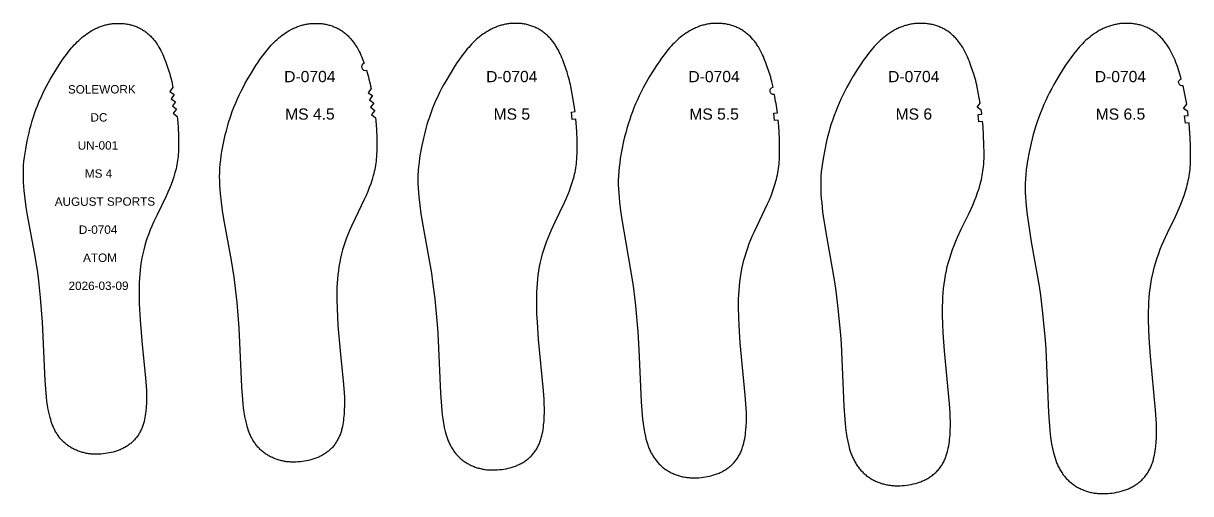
# Model space of a CAD drawing. Header units: millimetres. Extents: x 9 to 2561, y 2 to 334.
# Drawn here: x 9 to 634, y 82 to 334 of the extents above; entities that cross this region are included whole.
import ezdxf

# ---------------------------------------------------------------- set-up
doc = ezdxf.new("R2010")
doc.units = ezdxf.units.MM
doc.layers.add('DEFAULT', color=3, linetype='Continuous', true_color=0x00ff00)
doc.layers.add('LAYER_01', color=7, linetype='Continuous', true_color=0xffffff)
doc.styles.add('Arial Regular', font='arial.ttf')

# ---------------------------------------------------------------- blocks, each defined once
blk = doc.blocks.new('_X87')
at = {"layer": 'LAYER_01', "char_height": 6, "attachment_point": 7, "rotation": 0.15485, "style": 'Arial Regular'}
for s, insert, width in [('D-0704', (148.32, 302.58), 65.8696), ('MS 4.5', (148.82, 282.48), 64.2391)]:
    blk.add_mtext(s, dxfattribs=dict(at, insert=insert, width=width))
blk = doc.blocks.new('_X86')
at = {"layer": 'LAYER_01', "char_height": 6, "attachment_point": 7, "rotation": 0.15485, "style": 'Arial Regular'}
for s, insert, width in [('D-0704', (256.53, 302.58), 65.8696), ('MS 5', (260.52, 282.49), 50.3478)]:
    blk.add_mtext(s, dxfattribs=dict(at, insert=insert, width=width))
blk = doc.blocks.new('_X85')
at = {"layer": 'LAYER_01', "char_height": 6, "attachment_point": 7, "rotation": 0.15485, "style": 'Arial Regular'}
for s, insert, width in [('D-0704', (364.9, 302.58), 65.8696), ('MS 5.5', (365.4, 282.48), 64.2391)]:
    blk.add_mtext(s, dxfattribs=dict(at, insert=insert, width=width))
blk = doc.blocks.new('_X84')
at = {"layer": 'LAYER_01', "char_height": 6, "attachment_point": 7, "rotation": 0.15485, "style": 'Arial Regular'}
for s, insert, width in [('D-0704', (471.92, 302.58), 65.8696), ('MS 6', (475.93, 282.49), 50.2174)]:
    blk.add_mtext(s, dxfattribs=dict(at, insert=insert, width=width))
blk = doc.blocks.new('_X83')
at = {"layer": 'LAYER_01', "char_height": 6, "attachment_point": 7, "rotation": 0.15485, "style": 'Arial Regular'}
for s, insert, width in [('D-0704', (582.67, 302.58), 65.8696), ('MS 6.5', (583.17, 282.48), 64.2391)]:
    blk.add_mtext(s, dxfattribs=dict(at, insert=insert, width=width))

msp = doc.modelspace()

# ---------------------------------------------------------------- linework, layer by layer
at = {"layer": 'DEFAULT', "color": 3, "true_color": 0x00ff00}
for points in [[(87.06, 297.67), (89.41, 296.11), (87.79, 293.81), (90.08, 292.17), (88.38, 289.92), (90.62, 288.2), (88.85, 286.01), (91.03, 284.22), (91.14, 282.94), (91.42, 278.49), (91.62, 274.03), (91.7, 269.57), (91.68, 267.34), (91.59, 265.12), (91.51, 264), (91.42, 262.89), (91.3, 261.78), (91.16, 260.68), (90.99, 259.57), (90.8, 258.48), (90.59, 257.38), (90.35, 256.29), (90.09, 255.21), (89.8, 254.13), (89.17, 251.99), (88.47, 249.88), (87.71, 247.78), (86.88, 245.71), (86.01, 243.66), (85.08, 241.63), (80.17, 231.62), (78.28, 227.58), (77.38, 225.54), (76.52, 223.48), (75.71, 221.4), (74.94, 219.31), (74.24, 217.19), (73.6, 215.05), (73.02, 212.9), (72.5, 210.73), (72.06, 208.55), (71.68, 206.35), (71.36, 204.14), (71.09, 201.93), (70.88, 199.71), (70.72, 197.48), (70.61, 195.26), (70.55, 193.03), (70.54, 188.57), (70.66, 184.11), (71.15, 175.2), (72.26, 161.87), (74.07, 144.12), (74.39, 139.67), (74.5, 137.44), (74.56, 135.21), (74.56, 132.98), (74.49, 130.75), (74.36, 128.53), (74.14, 126.31), (74.01, 125.2), (73.85, 124.1), (73.66, 123), (73.45, 121.9), (73.2, 120.82), (73.06, 120.28), (72.91, 119.74), (72.75, 119.21), (72.57, 118.68), (72.39, 118.15), (72.2, 117.63), (71.99, 117.11), (71.77, 116.6), (71.54, 116.09), (71.29, 115.59), (71.03, 115.1), (70.76, 114.61), (70.48, 114.13), (70.19, 113.65), (69.88, 113.19), (69.56, 112.73), (69.23, 112.28), (68.88, 111.85), (68.53, 111.42), (68.16, 111), (67.78, 110.59), (67.38, 110.2), (66.98, 109.81), (66.56, 109.44), (66.14, 109.08), (65.7, 108.74), (65.26, 108.4), (64.8, 108.08), (64.34, 107.76), (63.87, 107.46), (63.39, 107.17), (62.91, 106.9), (62.42, 106.63), (61.92, 106.37), (61.42, 106.13), (60.92, 105.9), (60.4, 105.68), (59.89, 105.47), (59.37, 105.27), (58.84, 105.08), (58.31, 104.91), (57.78, 104.74), (57.25, 104.58), (56.71, 104.44), (55.62, 104.17), (54.53, 103.94), (53.44, 103.75), (52.33, 103.59), (51.23, 103.46), (50.11, 103.36), (49, 103.29), (47.89, 103.26), (47.33, 103.26), (46.77, 103.27), (46.21, 103.29), (45.66, 103.32), (45.1, 103.36), (44.55, 103.41), (43.99, 103.47), (43.44, 103.55), (42.89, 103.63), (42.34, 103.73), (41.79, 103.84), (41.25, 103.97), (40.71, 104.1), (40.17, 104.25), (39.64, 104.41), (39.11, 104.58), (38.58, 104.76), (38.06, 104.95), (37.54, 105.15), (37.02, 105.37), (36.51, 105.59), (36, 105.82), (35.5, 106.07), (35.01, 106.32), (34.52, 106.59), (34.04, 106.87), (33.56, 107.16), (33.09, 107.46), (32.63, 107.78), (32.18, 108.1), (31.74, 108.44), (31.3, 108.79), (30.87, 109.15), (30.46, 109.52), (30.05, 109.9), (29.65, 110.29), (29.27, 110.69), (28.89, 111.1), (28.52, 111.52), (28.16, 111.95), (27.82, 112.39), (27.48, 112.83), (27.15, 113.28), (26.84, 113.74), (26.53, 114.21), (26.23, 114.68), (25.95, 115.16), (25.67, 115.64), (25.41, 116.13), (25.16, 116.63), (24.92, 117.13), (24.69, 117.64), (24.47, 118.15), (24.26, 118.67), (24.06, 119.19), (23.86, 119.71), (23.51, 120.77), (23.18, 121.84), (22.89, 122.91), (22.35, 125.08), (21.89, 127.26), (21.68, 128.36), (21.5, 129.46), (21.34, 130.56), (21.21, 131.67), (20.98, 133.88), (20.29, 142.78), (18.88, 173.97), (17.74, 187.3), (16.81, 196.17), (16.23, 200.59), (14.84, 209.41), (10.83, 231.34), (10.13, 235.75), (9.51, 240.17), (9.02, 244.6), (8.82, 246.82), (8.67, 249.04), (8.58, 251.27), (8.54, 253.5), (8.57, 255.73), (8.61, 256.85), (8.68, 257.96), (8.86, 260.18), (9.12, 262.4), (9.43, 264.61), (9.79, 266.81), (10.62, 271.19), (11.57, 275.55), (12.1, 277.71), (12.68, 279.87), (13.3, 282.01), (14.15, 284.69), (14.78, 286.52), (15.45, 288.34), (16.25, 290.42), (17.1, 292.48), (18, 294.53), (18.94, 296.55), (19.92, 298.55), (20.93, 300.54), (21.99, 302.5), (23.09, 304.45), (25.37, 308.28), (27.73, 312.06), (28.98, 313.91), (30.27, 315.73), (31.59, 317.52), (32.95, 319.29), (34.36, 321.02), (35.09, 321.86), (35.84, 322.69), (36.6, 323.5), (37.38, 324.3), (38.19, 325.07), (39.01, 325.82), (39.85, 326.55), (40.72, 327.26), (41.6, 327.94), (42.5, 328.6), (43.42, 329.22), (44.36, 329.82), (45.32, 330.39), (46.3, 330.93), (46.79, 331.19), (47.29, 331.43), (47.8, 331.67), (48.31, 331.9), (48.82, 332.12), (49.34, 332.32), (49.86, 332.52), (50.38, 332.71), (50.91, 332.89), (51.44, 333.05), (51.98, 333.21), (52.52, 333.35), (53.06, 333.49), (53.6, 333.61), (54.15, 333.72), (54.7, 333.82), (55.25, 333.91), (55.8, 333.99), (56.35, 334.05), (56.91, 334.11), (57.46, 334.15), (58.02, 334.19), (58.58, 334.21), (59.13, 334.22), (59.69, 334.22), (60.25, 334.21), (60.81, 334.2), (61.36, 334.16), (61.92, 334.12), (62.47, 334.07), (63.03, 334.01), (63.58, 333.93), (64.13, 333.84), (64.68, 333.74), (65.23, 333.63), (65.77, 333.5), (66.31, 333.36), (66.85, 333.21), (67.38, 333.05), (67.91, 332.87), (68.43, 332.69), (68.95, 332.49), (69.47, 332.27), (69.98, 332.05), (70.48, 331.81), (70.98, 331.56), (71.47, 331.3), (71.96, 331.02), (72.44, 330.73), (72.91, 330.44), (73.37, 330.13), (73.83, 329.81), (74.28, 329.48), (74.72, 329.13), (75.15, 328.78), (75.57, 328.42), (75.99, 328.05), (76.4, 327.67), (76.8, 327.28), (77.19, 326.88), (77.57, 326.48), (77.94, 326.06), (78.3, 325.64), (78.66, 325.21), (79.01, 324.77), (79.34, 324.33), (79.67, 323.88), (79.99, 323.42), (80.3, 322.96), (80.6, 322.49), (81.19, 321.54), (81.73, 320.57), (82.25, 319.58), (82.74, 318.58), (83.21, 317.57), (83.65, 316.54), (84.08, 315.51), (84.87, 313.43), (86.31, 309.21), (86.99, 307.08), (87.3, 306.01), (87.59, 304.93), (87.85, 303.85), (88.62, 300.03)], [(302.19, 286.66), (304.18, 286.9), (303.75, 290.07), (303.4, 292.35), (301.66, 301.41), (301.43, 302.54), (301.17, 303.66), (300.88, 304.78), (300.56, 305.88), (299.87, 308.09), (298.4, 312.46), (297.59, 314.62), (297.16, 315.69), (296.71, 316.75), (296.23, 317.81), (295.74, 318.85), (295.21, 319.87), (294.65, 320.88), (294.06, 321.88), (293.75, 322.36), (293.44, 322.85), (293.11, 323.32), (292.78, 323.79), (292.43, 324.26), (292.08, 324.71), (291.72, 325.16), (291.35, 325.6), (290.97, 326.04), (290.58, 326.46), (290.18, 326.88), (289.77, 327.29), (289.36, 327.69), (288.93, 328.08), (288.5, 328.46), (288.05, 328.83), (287.6, 329.18), (287.14, 329.53), (286.67, 329.87), (286.2, 330.2), (285.72, 330.51), (285.22, 330.81), (284.73, 331.1), (284.22, 331.38), (283.71, 331.64), (283.19, 331.9), (282.66, 332.13), (282.13, 332.36), (281.6, 332.57), (281.06, 332.77), (280.51, 332.96), (279.96, 333.13), (279.4, 333.29), (278.85, 333.44), (278.29, 333.57), (277.72, 333.7), (277.16, 333.8), (276.59, 333.9), (276.02, 333.98), (275.44, 334.05), (274.87, 334.11), (274.29, 334.16), (273.72, 334.19), (273.14, 334.21), (272.57, 334.22), (271.99, 334.22), (271.41, 334.21), (270.84, 334.19), (270.26, 334.16), (269.68, 334.11), (269.11, 334.05), (268.54, 333.99), (267.97, 333.91), (267.4, 333.81), (266.83, 333.71), (266.26, 333.6), (265.7, 333.47), (265.14, 333.33), (264.58, 333.18), (264.03, 333.02), (263.48, 332.84), (262.93, 332.66), (262.39, 332.46), (261.85, 332.26), (261.32, 332.04), (260.79, 331.81), (260.26, 331.57), (259.74, 331.33), (259.23, 331.07), (258.72, 330.8), (257.71, 330.24), (256.72, 329.65), (255.75, 329.02), (254.8, 328.37), (253.87, 327.68), (252.96, 326.97), (252.07, 326.24), (251.2, 325.48), (250.36, 324.69), (249.53, 323.89), (248.73, 323.06), (247.94, 322.21), (247.18, 321.35), (246.43, 320.47), (244.98, 318.68), (243.58, 316.84), (242.23, 314.98), (240.9, 313.09), (239.62, 311.17), (237.19, 307.24), (234.85, 303.27), (233.73, 301.25), (232.65, 299.21), (231.61, 297.15), (230.6, 295.08), (229.64, 292.98), (228.72, 290.86), (227.85, 288.72), (227.03, 286.57), (225.91, 283.4), (225.52, 282.21), (224.83, 280.01), (224.2, 277.79), (223.61, 275.56), (223.06, 273.31), (222.09, 268.8), (221.25, 264.27), (220.88, 261.99), (220.56, 259.7), (220.3, 257.41), (220.11, 255.11), (220, 252.81), (219.97, 250.5), (220.01, 248.19), (220.11, 245.89), (220.27, 243.59), (220.47, 241.29), (220.98, 236.7), (221.6, 232.13), (223.12, 223.03), (227.19, 200.31), (227.86, 195.75), (228.96, 186.59), (230.24, 172.8), (230.58, 168.2), (232.03, 135.93), (232.72, 126.72), (232.95, 124.43), (233.09, 123.28), (233.25, 122.14), (233.43, 121), (233.64, 119.87), (234.11, 117.61), (234.65, 115.36), (234.95, 114.25), (235.28, 113.14), (235.64, 112.05), (236.03, 110.96), (236.24, 110.43), (236.47, 109.9), (236.7, 109.37), (236.94, 108.85), (237.2, 108.33), (237.47, 107.82), (237.74, 107.31), (238.03, 106.81), (238.33, 106.32), (238.64, 105.83), (238.97, 105.36), (239.3, 104.88), (239.64, 104.42), (239.99, 103.96), (240.36, 103.52), (240.73, 103.08), (241.12, 102.65), (241.51, 102.23), (241.92, 101.82), (242.33, 101.42), (242.76, 101.03), (243.19, 100.65), (243.64, 100.28), (244.09, 99.93), (244.56, 99.59), (245.03, 99.26), (245.51, 98.94), (246, 98.63), (246.5, 98.34), (247, 98.05), (247.51, 97.78), (248.02, 97.53), (248.54, 97.28), (249.07, 97.04), (249.6, 96.82), (250.14, 96.61), (250.68, 96.4), (251.22, 96.21), (251.77, 96.03), (252.32, 95.86), (252.88, 95.71), (253.44, 95.56), (254, 95.43), (254.56, 95.31), (255.13, 95.21), (255.7, 95.11), (256.27, 95.03), (256.84, 94.97), (257.42, 94.91), (257.99, 94.87), (258.57, 94.84), (259.15, 94.82), (259.72, 94.8), (260.3, 94.8), (261.45, 94.83), (262.6, 94.9), (263.75, 95), (264.9, 95.13), (266.04, 95.3), (267.18, 95.51), (268.3, 95.75), (269.42, 96.02), (269.98, 96.18), (270.53, 96.34), (271.08, 96.51), (271.63, 96.7), (272.17, 96.89), (272.71, 97.1), (273.24, 97.32), (273.77, 97.55), (274.3, 97.8), (274.81, 98.05), (275.32, 98.32), (275.83, 98.6), (276.33, 98.89), (276.82, 99.19), (277.3, 99.5), (277.78, 99.83), (278.25, 100.17), (278.7, 100.52), (279.15, 100.88), (279.59, 101.26), (280.02, 101.65), (280.43, 102.05), (280.83, 102.46), (281.22, 102.88), (281.6, 103.32), (281.97, 103.77), (282.32, 104.22), (282.66, 104.69), (282.98, 105.17), (283.3, 105.65), (283.6, 106.14), (283.89, 106.64), (284.16, 107.15), (284.42, 107.66), (284.67, 108.18), (284.91, 108.71), (285.13, 109.24), (285.34, 109.78), (285.54, 110.32), (285.73, 110.86), (285.9, 111.41), (286.07, 111.97), (286.22, 112.52), (286.36, 113.08), (286.62, 114.21), (286.84, 115.34), (287.02, 116.48), (287.18, 117.62), (287.32, 118.77), (287.54, 121.06), (287.68, 123.37), (287.74, 125.67), (287.74, 127.98), (287.68, 130.29), (287.56, 132.59), (287.23, 137.2), (284.57, 164.75), (283.96, 173.96), (283.74, 178.57), (283.62, 183.19), (283.62, 187.8), (283.69, 190.11), (283.8, 192.41), (283.96, 194.71), (284.17, 197.01), (284.44, 199.3), (284.77, 201.59), (285.16, 203.86), (285.61, 206.12), (286.13, 208.37), (286.73, 210.6), (287.38, 212.81), (288.1, 215), (288.88, 217.18), (289.71, 219.33), (290.59, 221.46), (291.51, 223.58), (293.45, 227.76), (298.5, 238.14), (299.45, 240.24), (300.35, 242.37), (301.19, 244.51), (301.98, 246.68), (302.7, 248.87), (303.35, 251.09), (303.65, 252.2), (303.92, 253.32), (304.17, 254.45), (304.39, 255.58), (304.59, 256.72), (304.76, 257.86), (304.91, 259), (305.03, 260.15), (305.13, 261.3), (305.21, 262.45), (305.31, 264.76), (305.34, 267.06), (305.25, 271.68), (305.06, 276.29), (304.77, 280.89), (304.6, 282.93), (302.61, 282.74)], [(520.15, 285.33), (522.14, 285.58), (521.88, 287.56), (519.62, 289.24), (521.28, 291.52), (519.63, 300.06), (519.4, 301.22), (519.15, 302.39), (518.85, 303.54), (518.53, 304.69), (517.82, 306.97), (516.32, 311.49), (515.5, 313.73), (515.06, 314.84), (514.6, 315.94), (514.12, 317.03), (513.61, 318.11), (513.08, 319.18), (512.51, 320.23), (511.91, 321.26), (511.6, 321.77), (511.28, 322.27), (510.95, 322.76), (510.61, 323.25), (510.26, 323.74), (509.9, 324.21), (509.53, 324.68), (509.15, 325.14), (508.77, 325.59), (508.37, 326.04), (507.96, 326.47), (507.55, 326.9), (507.12, 327.32), (506.69, 327.73), (506.24, 328.13), (505.79, 328.51), (505.33, 328.89), (504.86, 329.26), (504.38, 329.61), (503.89, 329.95), (503.39, 330.28), (502.89, 330.6), (502.38, 330.91), (501.86, 331.2), (501.33, 331.48), (500.8, 331.74), (500.26, 332), (499.71, 332.24), (499.16, 332.46), (498.6, 332.67), (498.04, 332.87), (497.47, 333.05), (496.9, 333.22), (496.33, 333.38), (495.75, 333.52), (495.17, 333.65), (494.58, 333.77), (493.99, 333.87), (493.4, 333.96), (492.81, 334.03), (492.22, 334.1), (491.63, 334.15), (491.03, 334.18), (490.43, 334.21), (489.84, 334.22), (489.24, 334.22), (488.65, 334.21), (488.05, 334.19), (487.46, 334.16), (486.86, 334.11), (486.27, 334.05), (485.68, 333.98), (485.09, 333.9), (484.5, 333.81), (483.91, 333.7), (483.33, 333.58), (482.75, 333.45), (482.17, 333.3), (481.59, 333.15), (481.02, 332.98), (480.45, 332.8), (479.89, 332.61), (479.33, 332.4), (478.77, 332.19), (478.22, 331.96), (477.67, 331.73), (477.13, 331.48), (476.59, 331.22), (476.06, 330.95), (475.53, 330.67), (475.01, 330.39), (474.49, 330.09), (473.47, 329.47), (472.48, 328.82), (471.5, 328.14), (470.54, 327.42), (469.61, 326.69), (468.69, 325.92), (467.8, 325.13), (466.93, 324.31), (466.08, 323.48), (465.26, 322.62), (464.45, 321.74), (463.67, 320.84), (462.9, 319.93), (461.41, 318.06), (459.98, 316.16), (458.58, 314.22), (457.22, 312.26), (455.91, 310.27), (453.42, 306.21), (451.02, 302.09), (449.87, 300), (448.76, 297.89), (447.69, 295.75), (446.67, 293.6), (445.68, 291.43), (444.75, 289.24), (443.86, 287.02), (443.01, 284.79), (442.06, 282.09), (441.46, 280.28), (440.77, 278), (440.12, 275.71), (439.52, 273.4), (438.96, 271.08), (437.96, 266.42), (437.1, 261.73), (436.73, 259.37), (436.4, 257.01), (436.13, 254.64), (435.94, 252.26), (435.84, 249.88), (435.81, 247.5), (435.85, 245.11), (435.95, 242.73), (436.11, 240.35), (436.32, 237.98), (436.84, 233.24), (437.48, 228.51), (439.03, 219.1), (443.2, 195.62), (443.89, 190.9), (445.02, 181.43), (446.33, 167.19), (446.68, 162.43), (448.16, 129.08), (448.87, 119.57), (449.24, 116.01), (449.4, 114.83), (449.58, 113.65), (449.79, 112.48), (450.27, 110.14), (450.81, 107.82), (451.12, 106.66), (451.45, 105.52), (451.81, 104.38), (452.21, 103.26), (452.42, 102.7), (452.65, 102.15), (452.88, 101.6), (453.13, 101.06), (453.39, 100.52), (453.66, 99.99), (453.94, 99.47), (454.23, 98.95), (454.54, 98.44), (454.85, 97.93), (455.18, 97.43), (455.52, 96.94), (455.87, 96.46), (456.23, 95.98), (456.6, 95.51), (456.98, 95.05), (457.37, 94.61), (457.77, 94.17), (458.19, 93.74), (458.61, 93.32), (459.05, 92.91), (459.49, 92.52), (459.95, 92.13), (460.41, 91.76), (460.89, 91.4), (461.37, 91.05), (461.86, 90.71), (462.36, 90.39), (462.87, 90.08), (463.39, 89.79), (463.91, 89.5), (464.44, 89.23), (464.98, 88.97), (465.52, 88.72), (466.07, 88.49), (466.62, 88.26), (467.18, 88.05), (467.74, 87.84), (468.31, 87.65), (468.88, 87.47), (469.45, 87.31), (470.02, 87.16), (470.6, 87.02), (471.19, 86.89), (471.77, 86.78), (472.36, 86.68), (472.95, 86.6), (473.54, 86.52), (474.13, 86.46), (474.73, 86.42), (475.32, 86.38), (475.92, 86.36), (476.52, 86.35), (477.11, 86.35), (478.3, 86.37), (479.49, 86.44), (480.68, 86.54), (481.86, 86.68), (483.04, 86.86), (484.22, 87.07), (485.38, 87.32), (486.54, 87.61), (487.12, 87.77), (487.69, 87.94), (488.25, 88.12), (488.82, 88.31), (489.38, 88.52), (489.93, 88.74), (490.48, 88.97), (491.03, 89.21), (491.57, 89.46), (492.1, 89.73), (492.63, 90.01), (493.15, 90.3), (493.66, 90.6), (494.17, 90.92), (494.66, 91.25), (495.15, 91.59), (495.63, 91.94), (496.1, 92.31), (496.57, 92.69), (497.01, 93.08), (497.45, 93.48), (497.88, 93.9), (498.29, 94.33), (498.69, 94.77), (499.08, 95.22), (499.45, 95.69), (499.81, 96.16), (500.15, 96.65), (500.49, 97.14), (500.81, 97.65), (501.11, 98.16), (501.41, 98.68), (501.69, 99.2), (501.96, 99.74), (502.21, 100.28), (502.45, 100.82), (502.68, 101.37), (502.89, 101.93), (503.1, 102.49), (503.28, 103.05), (503.46, 103.62), (503.63, 104.19), (503.78, 104.77), (503.93, 105.35), (504.18, 106.51), (504.41, 107.68), (504.6, 108.86), (504.76, 110.04), (504.9, 111.23), (505.12, 113.6), (505.26, 115.98), (505.32, 118.37), (505.32, 120.75), (505.25, 123.13), (505.14, 125.52), (504.8, 130.27), (502.07, 158.76), (501.44, 168.27), (501.22, 173.04), (501.09, 177.81), (501.1, 182.57), (501.16, 184.96), (501.27, 187.34), (501.44, 189.72), (501.65, 192.09), (501.93, 194.46), (502.26, 196.82), (502.66, 199.18), (503.12, 201.51), (503.65, 203.84), (504.26, 206.15), (504.93, 208.43), (505.66, 210.7), (506.46, 212.95), (507.31, 215.18), (508.21, 217.39), (509.15, 219.58), (511.14, 223.91), (515.29, 232.5), (517.29, 236.83), (518.22, 239.02), (519.08, 241.25), (519.89, 243.49), (520.63, 245.76), (521.3, 248.04), (521.61, 249.2), (521.89, 250.35), (522.15, 251.52), (522.38, 252.69), (522.58, 253.86), (522.76, 255.04), (522.92, 256.22), (523.04, 257.41), (523.15, 258.6), (523.23, 259.79), (523.34, 262.17), (523.37, 264.55), (523.29, 269.32), (523.09, 274.09), (522.8, 278.85), (522.57, 281.6), (520.58, 281.42)]]:
    msp.add_lwpolyline(points, close=True, dxfattribs=at)
for points in [[(191.11, 312.86, 0.992752), (192.4, 309.07, -0.022056), (194.84, 299.38), (193.28, 297.02), (195.64, 295.46), (194.02, 293.16), (196.31, 291.52), (194.61, 289.27), (196.85, 287.56), (195.08, 285.36), (197.27, 283.58), (197.4, 281.92), (197.69, 277.39), (197.88, 272.86), (197.97, 268.32), (197.94, 266.05), (197.85, 263.78), (197.77, 262.65), (197.67, 261.52), (197.55, 260.39), (197.41, 259.27), (197.24, 258.15), (197.05, 257.03), (196.83, 255.92), (196.59, 254.81), (196.32, 253.71), (196.03, 252.61), (195.38, 250.43), (194.67, 248.28), (193.9, 246.15), (193.07, 244.04), (192.18, 241.95), (191.24, 239.88), (186.26, 229.69), (184.35, 225.58), (183.43, 223.5), (182.56, 221.4), (181.74, 219.29), (180.97, 217.16), (180.26, 215), (179.61, 212.83), (179.03, 210.64), (178.51, 208.43), (178.06, 206.2), (177.67, 203.97), (177.35, 201.72), (177.08, 199.47), (176.87, 197.21), (176.71, 194.95), (176.6, 192.68), (176.54, 190.41), (176.53, 185.88), (176.65, 181.34), (177.14, 172.28), (178.27, 158.71), (180.1, 140.66), (180.43, 136.13), (180.54, 133.86), (180.6, 131.6), (180.6, 129.33), (180.53, 127.06), (180.4, 124.8), (180.18, 122.54), (180.05, 121.41), (179.89, 120.29), (179.7, 119.17), (179.48, 118.06), (179.23, 116.95), (179.09, 116.4), (178.94, 115.85), (178.77, 115.31), (178.6, 114.77), (178.42, 114.23), (178.22, 113.7), (178.01, 113.18), (177.79, 112.65), (177.55, 112.14), (177.31, 111.63), (177.05, 111.12), (176.77, 110.63), (176.49, 110.13), (176.19, 109.65), (175.88, 109.18), (175.56, 108.71), (175.22, 108.25), (174.87, 107.81), (174.51, 107.37), (174.14, 106.94), (173.76, 106.53), (173.36, 106.12), (172.95, 105.73), (172.53, 105.35), (172.1, 104.98), (171.65, 104.63), (171.2, 104.28), (170.74, 103.95), (170.27, 103.63), (169.79, 103.33), (169.31, 103.03), (168.82, 102.75), (168.32, 102.47), (167.82, 102.21), (167.31, 101.96), (166.79, 101.73), (166.27, 101.5), (165.75, 101.28), (165.22, 101.08), (164.69, 100.89), (164.15, 100.71), (163.61, 100.54), (163.06, 100.38), (162.52, 100.23), (161.41, 99.96), (160.3, 99.72), (159.19, 99.53), (158.07, 99.36), (156.94, 99.23), (155.81, 99.13), (154.68, 99.06), (153.54, 99.03), (152.98, 99.03), (152.41, 99.04), (151.84, 99.06), (151.28, 99.09), (150.71, 99.14), (150.14, 99.19), (149.58, 99.25), (149.02, 99.33), (148.46, 99.42), (147.9, 99.52), (147.35, 99.64), (146.79, 99.76), (146.25, 99.9), (145.7, 100.06), (145.16, 100.22), (144.62, 100.4), (144.08, 100.58), (143.55, 100.78), (143.02, 100.99), (142.5, 101.2), (141.98, 101.43), (141.46, 101.67), (140.95, 101.93), (140.45, 102.19), (139.96, 102.46), (139.47, 102.75), (138.99, 103.05), (138.51, 103.36), (138.04, 103.68), (137.59, 104.02), (137.14, 104.36), (136.7, 104.72), (136.27, 105.09), (135.84, 105.47), (135.43, 105.86), (135.03, 106.26), (134.64, 106.67), (134.26, 107.09), (133.89, 107.52), (133.53, 107.96), (133.18, 108.4), (132.84, 108.86), (132.51, 109.32), (132.19, 109.79), (131.88, 110.26), (131.58, 110.75), (131.29, 111.24), (131.02, 111.73), (130.75, 112.23), (130.5, 112.74), (130.26, 113.25), (130.03, 113.77), (129.8, 114.29), (129.59, 114.82), (129.2, 115.88), (128.84, 116.96), (128.52, 118.04), (128.22, 119.14), (127.68, 121.34), (127.21, 123.56), (127.01, 124.68), (126.82, 125.8), (126.67, 126.92), (126.53, 128.05), (126.3, 130.3), (125.61, 139.35), (124.18, 171.08), (123.03, 184.65), (122.08, 193.67), (121.5, 198.17), (120.09, 207.14), (116.03, 229.46), (115.32, 233.94), (114.69, 238.43), (114.19, 242.94), (113.99, 245.2), (113.84, 247.47), (113.74, 249.73), (113.7, 252), (113.74, 254.27), (113.84, 256.54), (114.03, 258.8), (114.29, 261.05), (114.6, 263.3), (114.97, 265.54), (115.8, 270), (116.77, 274.43), (117.31, 276.63), (117.89, 278.83), (118.52, 281.01), (119.48, 284.05), (120.69, 287.46), (121.5, 289.57), (122.36, 291.67), (123.27, 293.75), (124.22, 295.81), (125.21, 297.85), (126.24, 299.88), (127.31, 301.88), (128.42, 303.86), (130.73, 307.76), (133.13, 311.61), (134.39, 313.5), (135.7, 315.35), (137.04, 317.18), (138.42, 318.98), (139.85, 320.74), (140.59, 321.61), (141.34, 322.45), (142.11, 323.28), (142.91, 324.09), (143.72, 324.88), (144.56, 325.65), (145.41, 326.4), (146.29, 327.12), (147.18, 327.81), (148.1, 328.48), (149.04, 329.12), (149.99, 329.74), (150.96, 330.32), (151.96, 330.87), (152.46, 331.13), (152.97, 331.38), (153.48, 331.62), (154, 331.85), (154.52, 332.08), (155.04, 332.29), (155.57, 332.49), (156.11, 332.68), (156.65, 332.87), (157.19, 333.04), (157.73, 333.19), (158.28, 333.34), (158.83, 333.48), (159.38, 333.6), (159.94, 333.72), (160.5, 333.82), (161.06, 333.91), (161.62, 333.99), (162.18, 334.05), (162.75, 334.11), (163.31, 334.15), (163.88, 334.19), (164.44, 334.21), (165.01, 334.22), (165.58, 334.22), (166.15, 334.21), (166.71, 334.19), (167.28, 334.16), (167.84, 334.12), (168.41, 334.06), (168.97, 333.99), (169.53, 333.91), (170.09, 333.82), (170.65, 333.72), (171.21, 333.6), (171.76, 333.47), (172.31, 333.33), (172.85, 333.17), (173.39, 333), (173.93, 332.82), (174.46, 332.63), (174.99, 332.42), (175.52, 332.2), (176.03, 331.97), (176.54, 331.73), (177.05, 331.47), (177.55, 331.2), (178.04, 330.92), (178.53, 330.62), (179, 330.32), (179.47, 330), (179.93, 329.67), (180.39, 329.33), (180.84, 328.98), (181.27, 328.62), (181.7, 328.25), (182.12, 327.87), (182.54, 327.48), (182.94, 327.08), (183.33, 326.67), (183.72, 326.26), (184.09, 325.83), (184.46, 325.4), (184.82, 324.96), (185.17, 324.51), (185.51, 324.06), (185.84, 323.6), (186.16, 323.13), (186.48, 322.66), (186.78, 322.18), (187.37, 321.21), (187.92, 320.22), (188.44, 319.21), (188.94, 318.19), (189.41, 317.16), (189.86, 316.12), (190.28, 315.07)], [(412.61, 286.24, 0.00926), (411.02, 296.11, -0.996779), (410.24, 300.04), (409.8, 302.11), (409.56, 303.14), (409.3, 304.17), (408.99, 305.3), (408.65, 306.42), (407.19, 310.88), (406.4, 313.09), (405.56, 315.28), (405.1, 316.36), (404.62, 317.43), (404.12, 318.49), (403.59, 319.54), (403.03, 320.57), (402.43, 321.58), (402.12, 322.07), (401.8, 322.57), (401.47, 323.05), (401.14, 323.53), (400.79, 324.01), (400.44, 324.47), (400.07, 324.93), (399.7, 325.38), (399.31, 325.82), (398.92, 326.26), (398.51, 326.69), (398.1, 327.1), (397.68, 327.51), (397.25, 327.91), (396.81, 328.3), (396.36, 328.68), (395.91, 329.04), (395.44, 329.4), (394.97, 329.75), (394.48, 330.08), (393.99, 330.4), (393.5, 330.71), (392.99, 331.01), (392.48, 331.29), (391.96, 331.57), (391.43, 331.83), (390.9, 332.07), (390.36, 332.3), (389.82, 332.52), (389.27, 332.73), (388.71, 332.92), (388.16, 333.1), (387.59, 333.26), (387.03, 333.41), (386.46, 333.55), (385.88, 333.67), (385.31, 333.79), (384.73, 333.88), (384.15, 333.97), (383.57, 334.04), (382.98, 334.1), (382.4, 334.15), (381.81, 334.19), (381.23, 334.21), (380.64, 334.22), (380.05, 334.22), (379.47, 334.21), (378.88, 334.19), (378.3, 334.16), (377.71, 334.11), (377.13, 334.05), (376.55, 333.98), (375.97, 333.9), (375.39, 333.81), (374.81, 333.7), (374.24, 333.58), (373.66, 333.46), (373.09, 333.31), (372.53, 333.16), (371.97, 333), (371.41, 332.82), (370.85, 332.63), (370.3, 332.43), (369.75, 332.22), (369.21, 332), (368.67, 331.77), (368.14, 331.52), (367.61, 331.27), (367.08, 331.01), (366.56, 330.73), (365.54, 330.16), (364.54, 329.55), (363.55, 328.91), (362.59, 328.24), (361.65, 327.55), (360.73, 326.82), (359.83, 326.07), (358.95, 325.29), (358.09, 324.49), (357.25, 323.67), (356.43, 322.83), (355.64, 321.97), (354.86, 321.09), (354.11, 320.19), (353.37, 319.28), (351.93, 317.43), (350.53, 315.55), (349.17, 313.63), (347.86, 311.69), (346.59, 309.72), (344.15, 305.71), (341.81, 301.64), (340.69, 299.58), (339.62, 297.49), (338.58, 295.39), (337.59, 293.26), (336.64, 291.12), (335.74, 288.95), (334.88, 286.77), (334.07, 284.57), (333.44, 282.75), (332.59, 280.12), (331.92, 277.87), (331.3, 275.6), (330.73, 273.33), (330.2, 271.04), (329.25, 266.45), (328.43, 261.83), (328.08, 259.51), (327.79, 257.18), (327.56, 254.85), (327.41, 252.51), (327.34, 250.16), (327.35, 247.82), (327.42, 245.47), (327.56, 243.13), (327.74, 240.79), (327.96, 238.45), (328.51, 233.79), (329.17, 229.15), (334.82, 196.8), (335.49, 192.15), (336.56, 182.83), (337.84, 168.81), (338.37, 159.45), (339.62, 131.32), (339.95, 126.64), (340.36, 121.97), (340.62, 119.64), (340.78, 118.47), (340.96, 117.32), (341.16, 116.16), (341.39, 115.01), (341.9, 112.72), (342.18, 111.58), (342.49, 110.45), (342.82, 109.32), (343.18, 108.21), (343.37, 107.65), (343.57, 107.1), (343.79, 106.56), (344.01, 106.01), (344.25, 105.48), (344.49, 104.94), (344.75, 104.42), (345.02, 103.89), (345.3, 103.38), (345.59, 102.87), (345.89, 102.37), (346.2, 101.87), (346.53, 101.38), (346.86, 100.9), (347.21, 100.43), (347.57, 99.96), (347.93, 99.51), (348.31, 99.06), (348.7, 98.62), (349.1, 98.19), (349.51, 97.77), (349.93, 97.36), (350.36, 96.96), (350.8, 96.57), (351.25, 96.2), (351.71, 95.84), (352.18, 95.49), (352.66, 95.15), (353.15, 94.82), (353.64, 94.51), (354.15, 94.21), (354.65, 93.92), (355.17, 93.64), (355.69, 93.37), (356.22, 93.12), (356.76, 92.87), (357.3, 92.64), (357.84, 92.42), (358.39, 92.22), (358.94, 92.02), (359.5, 91.84), (360.06, 91.67), (360.62, 91.51), (361.19, 91.36), (361.76, 91.22), (362.34, 91.1), (362.91, 90.99), (363.49, 90.9), (364.07, 90.81), (364.65, 90.74), (365.24, 90.69), (365.82, 90.64), (366.41, 90.61), (366.99, 90.58), (367.58, 90.57), (368.17, 90.57), (369.34, 90.6), (370.51, 90.67), (371.68, 90.77), (372.84, 90.91), (374, 91.08), (375.16, 91.29), (376.3, 91.54), (376.87, 91.67), (377.44, 91.82), (378.01, 91.98), (378.57, 92.14), (379.13, 92.32), (379.68, 92.51), (380.23, 92.71), (380.78, 92.92), (381.32, 93.15), (381.86, 93.38), (382.39, 93.63), (382.92, 93.89), (383.44, 94.17), (383.95, 94.45), (384.45, 94.75), (384.95, 95.06), (385.44, 95.38), (385.92, 95.72), (386.4, 96.06), (386.86, 96.42), (387.31, 96.79), (387.76, 97.18), (388.19, 97.57), (388.61, 97.98), (389.02, 98.4), (389.42, 98.83), (389.8, 99.28), (390.17, 99.73), (390.52, 100.2), (390.87, 100.68), (391.19, 101.16), (391.51, 101.66), (391.81, 102.16), (392.1, 102.67), (392.38, 103.19), (392.64, 103.71), (392.89, 104.24), (393.13, 104.78), (393.36, 105.32), (393.57, 105.86), (393.77, 106.41), (393.96, 106.97), (394.14, 107.53), (394.3, 108.09), (394.45, 108.66), (394.6, 109.23), (394.85, 110.37), (395.07, 111.52), (395.26, 112.68), (395.43, 113.84), (395.56, 115.01), (395.68, 116.17), (395.86, 118.51), (395.96, 120.86), (395.99, 123.2), (395.95, 125.55), (395.86, 127.89), (395.73, 130.24), (395.36, 134.91), (392.68, 162.94), (392.09, 172.3), (391.89, 176.99), (391.79, 181.68), (391.84, 186.37), (391.92, 188.72), (392.06, 191.06), (392.25, 193.4), (392.49, 195.73), (392.79, 198.06), (393.15, 200.37), (393.58, 202.68), (394.07, 204.97), (394.64, 207.25), (395.27, 209.51), (395.96, 211.75), (396.72, 213.97), (397.54, 216.17), (398.4, 218.35), (399.31, 220.51), (400.27, 222.66), (407.35, 237.47), (408.29, 239.62), (409.17, 241.79), (410, 243.99), (410.76, 246.21), (411.46, 248.45), (411.78, 249.58), (412.08, 250.71), (412.36, 251.85), (412.61, 252.99), (412.84, 254.15), (413.04, 255.3), (413.21, 256.46), (413.36, 257.62), (413.49, 258.79), (413.59, 259.96), (413.67, 261.13), (413.73, 262.3), (413.8, 264.65), (413.8, 266.99), (413.68, 271.68), (413.46, 276.37), (413.14, 281.05), (413.03, 282.27), (411.04, 282.08), (410.62, 286)], [(630.02, 300.66, -0.972308), (629.03, 304.54), (628.45, 306.41), (626.93, 311.01), (626.1, 313.29), (625.66, 314.42), (625.2, 315.54), (624.71, 316.65), (624.2, 317.75), (623.66, 318.83), (623.09, 319.9), (622.49, 320.95), (622.17, 321.47), (621.85, 321.98), (621.52, 322.48), (621.17, 322.98), (620.82, 323.48), (620.46, 323.96), (620.09, 324.44), (619.71, 324.91), (619.31, 325.37), (618.91, 325.83), (618.5, 326.27), (618.08, 326.71), (617.65, 327.14), (617.21, 327.55), (616.76, 327.96), (616.31, 328.36), (615.84, 328.74), (615.36, 329.12), (614.88, 329.48), (614.38, 329.83), (613.88, 330.17), (613.37, 330.49), (612.85, 330.81), (612.33, 331.11), (611.79, 331.39), (611.25, 331.67), (610.7, 331.93), (610.15, 332.17), (609.59, 332.4), (609.03, 332.62), (608.45, 332.82), (607.88, 333.01), (607.3, 333.19), (606.72, 333.35), (606.13, 333.5), (605.54, 333.63), (604.94, 333.75), (604.35, 333.85), (603.75, 333.95), (603.15, 334.02), (602.54, 334.09), (601.94, 334.14), (601.34, 334.18), (600.73, 334.21), (600.13, 334.22), (599.52, 334.22), (598.91, 334.21), (598.31, 334.19), (597.7, 334.16), (597.1, 334.11), (596.5, 334.05), (595.9, 333.98), (595.3, 333.9), (594.7, 333.8), (594.1, 333.69), (593.51, 333.57), (592.92, 333.44), (592.33, 333.29), (591.74, 333.13), (591.16, 332.96), (590.59, 332.78), (590.01, 332.58), (589.44, 332.37), (588.88, 332.15), (588.32, 331.92), (587.76, 331.68), (587.21, 331.43), (586.67, 331.17), (586.13, 330.89), (585.59, 330.61), (585.06, 330.32), (584.54, 330.01), (583.5, 329.38), (582.49, 328.72), (581.5, 328.02), (580.53, 327.3), (579.58, 326.54), (578.65, 325.76), (577.75, 324.95), (576.87, 324.12), (576.01, 323.27), (575.17, 322.39), (574.35, 321.5), (573.56, 320.59), (572.78, 319.66), (571.28, 317.76), (569.82, 315.82), (568.41, 313.85), (567.04, 311.85), (565.71, 309.83), (563.19, 305.69), (560.76, 301.5), (559.59, 299.37), (558.47, 297.22), (557.39, 295.05), (556.35, 292.86), (555.36, 290.65), (554.41, 288.43), (553.51, 286.18), (552.65, 283.91), (551.78, 281.42), (551.09, 279.32), (550.38, 277), (549.73, 274.67), (549.12, 272.32), (548.56, 269.97), (547.55, 265.23), (546.68, 260.46), (546.3, 258.07), (545.97, 255.67), (545.7, 253.26), (545.51, 250.84), (545.4, 248.42), (545.37, 246), (545.41, 243.58), (545.52, 241.15), (545.68, 238.74), (545.89, 236.32), (546.42, 231.5), (547.07, 226.7), (548.64, 217.14), (552.86, 193.28), (553.56, 188.48), (554.7, 178.86), (556.03, 164.38), (556.38, 159.54), (557.88, 125.65), (558.59, 115.99), (558.96, 112.37), (559.12, 111.17), (559.31, 109.97), (559.52, 108.78), (560, 106.4), (560.55, 104.04), (560.85, 102.87), (561.19, 101.71), (561.55, 100.55), (561.95, 99.41), (562.17, 98.84), (562.39, 98.28), (562.63, 97.72), (562.87, 97.17), (563.13, 96.62), (563.41, 96.08), (563.69, 95.55), (563.98, 95.02), (564.29, 94.49), (564.61, 93.98), (564.94, 93.47), (565.28, 92.97), (565.63, 92.47), (565.99, 91.99), (566.37, 91.51), (566.75, 91.04), (567.15, 90.59), (567.55, 90.14), (567.97, 89.7), (568.4, 89.27), (568.84, 88.85), (569.29, 88.45), (569.75, 88.06), (570.22, 87.67), (570.7, 87.3), (571.19, 86.95), (571.69, 86.6), (572.2, 86.27), (572.71, 85.96), (573.24, 85.65), (573.77, 85.36), (574.31, 85.08), (574.85, 84.82), (575.4, 84.56), (575.96, 84.32), (576.52, 84.09), (577.08, 83.87), (577.65, 83.66), (578.22, 83.46), (578.8, 83.28), (579.38, 83.11), (579.97, 82.95), (580.56, 82.81), (581.15, 82.68), (581.74, 82.57), (582.34, 82.46), (582.94, 82.38), (583.54, 82.3), (584.14, 82.24), (584.75, 82.19), (585.35, 82.16), (585.96, 82.13), (586.56, 82.12), (587.17, 82.12), (588.38, 82.14), (589.59, 82.21), (590.79, 82.32), (592, 82.46), (593.2, 82.64), (594.39, 82.85), (595.57, 83.11), (596.75, 83.4), (597.33, 83.57), (597.91, 83.74), (598.49, 83.93), (599.06, 84.12), (599.63, 84.33), (600.19, 84.55), (600.75, 84.79), (601.31, 85.03), (601.85, 85.29), (602.39, 85.57), (602.93, 85.85), (603.46, 86.15), (603.98, 86.46), (604.49, 86.78), (604.99, 87.12), (605.49, 87.47), (605.98, 87.83), (606.45, 88.2), (606.92, 88.59), (607.38, 88.99), (607.82, 89.4), (608.25, 89.82), (608.67, 90.26), (609.07, 90.71), (609.46, 91.18), (609.84, 91.65), (610.2, 92.13), (610.55, 92.63), (610.89, 93.13), (611.21, 93.65), (611.52, 94.17), (611.82, 94.69), (612.1, 95.23), (612.37, 95.77), (612.63, 96.32), (612.87, 96.88), (613.1, 97.44), (613.32, 98), (613.52, 98.57), (613.71, 99.15), (613.89, 99.73), (614.06, 100.31), (614.21, 100.89), (614.36, 101.48), (614.62, 102.67), (614.84, 103.86), (615.03, 105.05), (615.2, 106.25), (615.34, 107.46), (615.56, 109.87), (615.7, 112.29), (615.76, 114.71), (615.76, 117.13), (615.69, 119.56), (615.57, 121.98), (615.23, 126.81), (612.47, 155.76), (611.83, 165.43), (611.61, 170.27), (611.48, 175.12), (611.48, 179.96), (611.55, 182.38), (611.66, 184.8), (611.83, 187.22), (612.04, 189.64), (612.32, 192.04), (612.66, 194.44), (613.06, 196.83), (613.52, 199.21), (614.06, 201.57), (614.67, 203.92), (615.35, 206.24), (616.09, 208.55), (616.9, 210.84), (617.75, 213.1), (618.66, 215.35), (619.62, 217.58), (621.63, 221.98), (625.84, 230.72), (627.86, 235.12), (628.8, 237.35), (629.68, 239.61), (630.5, 241.89), (631.25, 244.2), (631.93, 246.52), (632.24, 247.69), (632.53, 248.87), (632.79, 250.05), (633.02, 251.24), (633.23, 252.44), (633.41, 253.63), (633.57, 254.83), (633.7, 256.04), (633.81, 257.25), (633.89, 258.45), (634, 260.87), (634.04, 263.3), (633.96, 268.14), (633.76, 272.99), (633.47, 277.82), (633.21, 280.93), (631.21, 280.74), (630.79, 284.66), (632.77, 284.91), (632.51, 286.89), (630.25, 288.57), (631.91, 290.84)]]:
    msp.add_lwpolyline(points, format="xyb", close=True, dxfattribs=at)

# ---------------------------------------------------------------- block references
at = {"layer": 'LAYER_01'}
for name in ['_X87', '_X86', '_X85', '_X84', '_X83']:
    msp.add_blockref(name, (0, 0), dxfattribs=at)

# ---------------------------------------------------------------- texts
at = {"layer": 'LAYER_01', "char_height": 4.5, "attachment_point": 7, "rotation": 0.15485, "style": 'Arial Regular'}
for s, insert, width in [('SOLEWORK', (32.43, 296.5), 81.3913), ('DC', (44.5, 281.5), 26.6087), ('UN-001', (37.67, 266.43), 49.8424), ('MS 4', (41.5, 251.4), 37.6141), ('AUGUST SPORTS', (25.37, 236.31), 115.5815), ('D-0704', (38.29, 221.3), 49.4022), ('ATOM', (40.54, 206.26), 44.2663), ('2026-03-09', (32.75, 191.19), 72.3913)]:
    msp.add_mtext(s, dxfattribs=dict(at, insert=insert, width=width))

doc.saveas('drawing.dxf')
